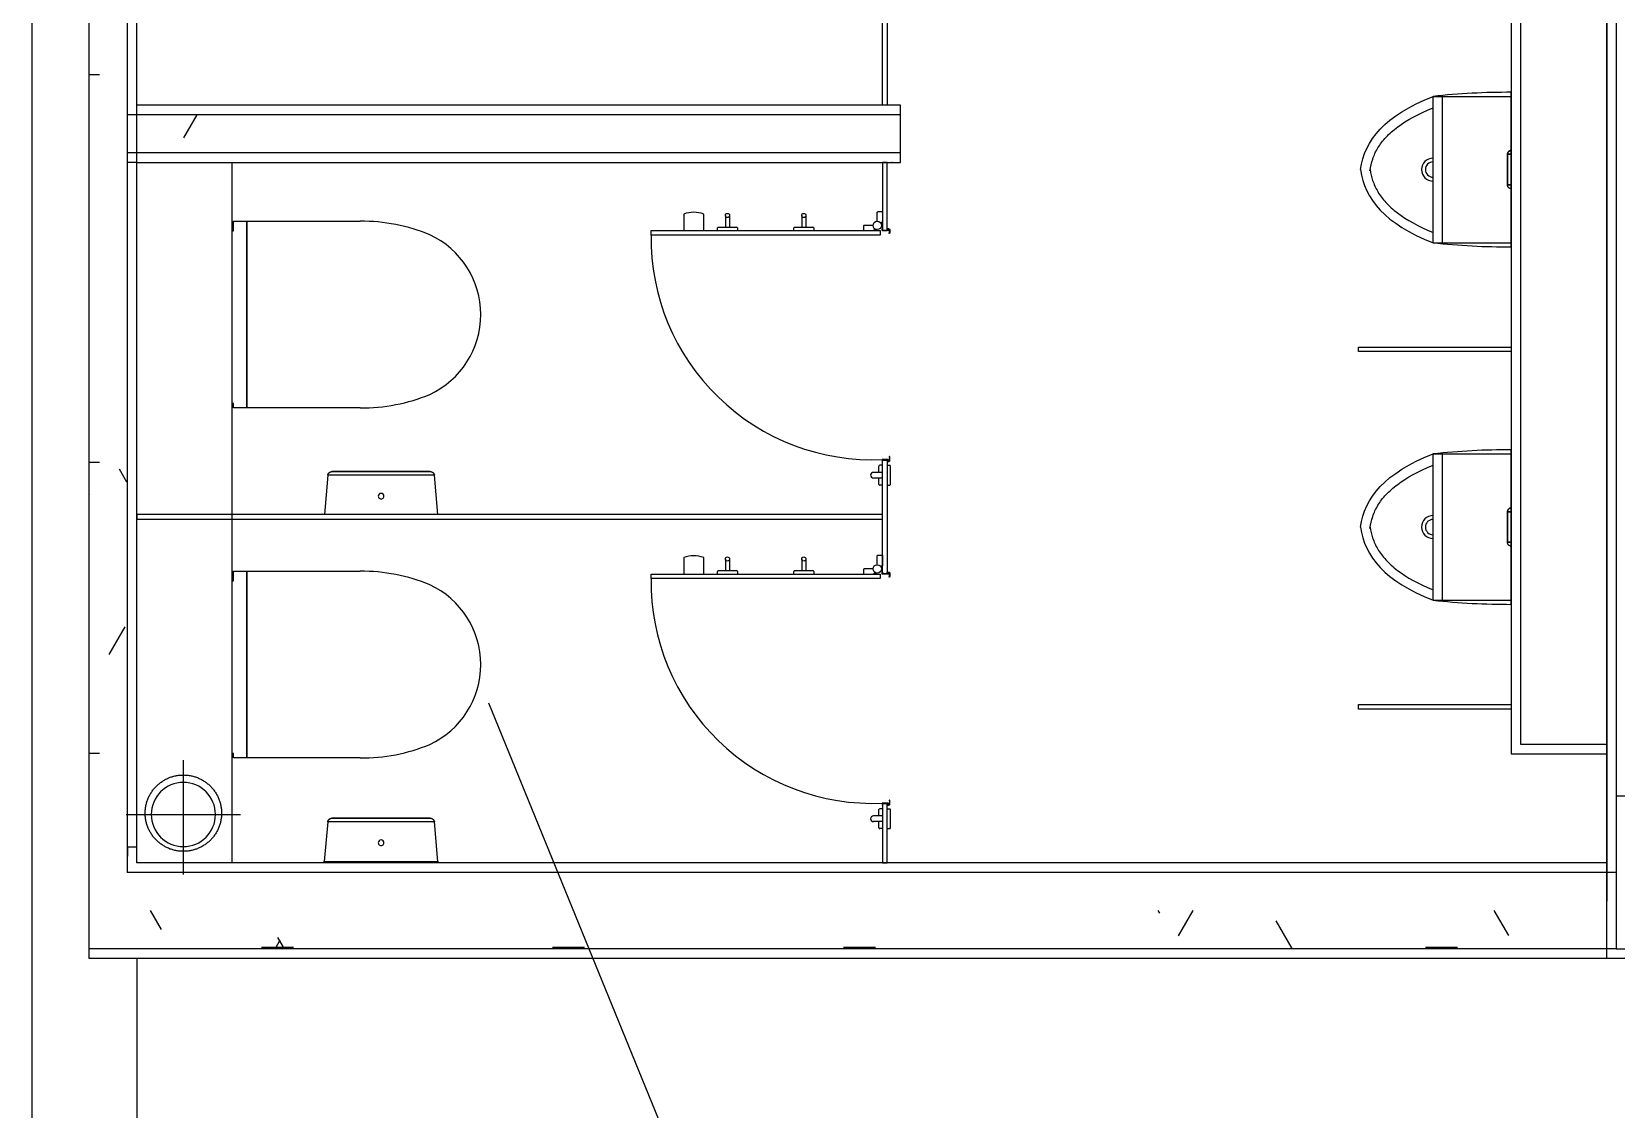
# Model space of a CAD drawing. Header units: millimetres. Extents: x -20146070 to 165023, y -3349561 to 35447.
# Drawn here: x 17686 to 21836, y -57320 to -54497 of the extents above; entities that cross this region are included whole.
import ezdxf

# ---------------------------------------------------------------- set-up
doc = ezdxf.new("R2010")
doc.units = ezdxf.units.MM
doc.header["$LTSCALE"] = 50
doc.linetypes.add('BLK_2 - 1ST_2ND_STOREY_PLAN$0$IDA - Hidden 065', pattern=[537.5, 375, -162.5])
for name, color, linetype in [('BLK_2 - 1ST_2ND_STOREY_PLAN$0$0-1', 8, 'Continuous'), ('BLK_2 - 1ST_2ND_STOREY_PLAN$0$1599_DB_A_BLK2_HQ_R21- LINKVIEW_BLK2_1ST STOREY Toilet JOH$0$A-_FLORPATT_H-1', 8, 'Continuous'), ('BLK_2 - 1ST_2ND_STOREY_PLAN$0$1599_DB_A_BLK2_HQ_R21- LINKVIEW_BLK2_1ST STOREY Toilet JOH$0$A-_FURT----_E', 8, 'Continuous'), ('BLK_2 - 1ST_2ND_STOREY_PLAN$0$1599_DB_A_BLK2_HQ_R21- LINKVIEW_BLK2_1ST STOREY Toilet JOH$0$M-_SANIFIXR_E', 8, 'Continuous'), ('BLK_2 - 1ST_2ND_STOREY_PLAN$0$1599_DB_A_BLK2_HQ_R21- LINKVIEW_BLK2_1ST STOREY Toilet JOH$0$S-_COLN----_E', 8, 'Continuous'), ('BLK_2 - 1ST_2ND_STOREY_PLAN$0$A-_DETA----_E-2', 8, 'BLK_2 - 1ST_2ND_STOREY_PLAN$0$IDA - Hidden 065'), ('BLK_2 - 1ST_2ND_STOREY_PLAN$0$A-_FLOR----_E', 8, 'Continuous'), ('BLK_2 - 1ST_2ND_STOREY_PLAN$0$A-_ROOMNAME_A', 7, 'Continuous'), ('BLK_2 - 1ST_2ND_STOREY_PLAN$0$A-_WALL----_E-1', 8, 'Continuous'), ('BLK_2 - 1ST_2ND_STOREY_PLAN$0$A-_WALL----_H-2', 8, 'Continuous'), ('BLK_2 - 1ST_2ND_STOREY_PLAN$0$A-_WALLPRTN_E-1', 8, 'Continuous'), ('BLK_2 - 1ST_2ND_STOREY_PLAN$0$M-_WATR----_E', 8, 'Continuous'), ('BLK_2 - 1ST_2ND_STOREY_PLAN$0$M-_WATR----_E-1', 8, 'Continuous'), ('BLK_2 - 1ST_2ND_STOREY_PLAN$0$S-_COLN----_E-1', 8, 'Continuous'), ('BLK_2 - 1ST_2ND_STOREY_PLAN$0$S-_COLN----_E-2', 8, 'Continuous'), ('BLK_2 - 1ST_2ND_STOREY_PLAN$0$S-_COLN----_E-3', 8, 'Continuous'), ('NW_GRID LINE', 8, 'Continuous')]:
    doc.layers.add(name, color=color, linetype=linetype)
pattern_1 = [(0, (0, 0), (1016, 254), [83.82, -678.18, 83.82, -678.18, -4064]), (0, (0, 0), (1016, 254), [-1524, 83.82, -1440.18, 83.82, -678.18, -1778]), (0, (0, 0), (1016, 254), [-3810, 83.82, -424.18, 83.82, -1186.18]), (120, (381, 127), (-727.9705, 752.8818), [83.82, -678.18, 83.82, -678.18, -4064]), (120, (381, 127), (-727.9705, 752.8818), [-1524, 83.82, -1440.18, 83.82, -678.18, -1778]), (120, (381, 127), (-727.9705, 752.8818), [-3810, 83.82, -424.18, 83.82, -1186.18]), (240, (508, 635), (-288.0295, -1006.8818), [83.82, -678.18, 83.82, -678.18, -4064]), (240, (508, 635), (-288.0295, -1006.8818), [-1524, 83.82, -1440.18, 83.82, -678.18, -1778]), (240, (508, 635), (-288.0295, -1006.8818), [-3810, 83.82, -424.18, 83.82, -1186.18])]
pattern_2 = [(270, (44745.7, -87839.66), (300, 2e-14), []), (0, (44745.7, -87839.66), (0, 300), [])]

# ---------------------------------------------------------------- blocks, each defined once
blk = doc.blocks.new('BLK_2 - 1ST_2ND_STOREY_PLAN$0$IDA - Rectangle Column - 200W X 400D-V8-BLK 2 1ST STOREY PLAN')
at = {"layer": 'BLK_2 - 1ST_2ND_STOREY_PLAN$0$S-_COLN----_E-2'}
h = blk.add_hatch(dxfattribs=at)
h.set_pattern_fill('FP_12', color=256, style=0, pattern_type=2)
h.set_pattern_definition([(50, (120236.4, 99427.4), (1821.84, -159.39), [190.5, -2095.5]), (355, (120236.4, 99427.4), (-352.428, 1910.567), [152.4, -1676.4]), (100.451, (120388.2, 99414.1), (1469.426, 1751.166), [161.9, -1780.9]), (46.184, (120236.4, 99935.4), (2710.79, -420.428), [285.75, -3143.25]), (96.636, (120462.3, 99900.3), (2374.026, 2474.276), [242.85, -2671.35]), (351.184, (120236.4, 99935.4), (2374.05, 2474.253), [228.6, -2514.6]), (21, (120490.4, 99808.4), (1516.144, -1022.652), [190.5, -2095.5]), (326, (120490.4, 99808.4), (618.02, 1841.88), [152.4, -1676.4]), (71.451, (120616.7, 99723.2), (2134.171, 819.212), [161.9, -1780.9]), (37.5, (120236.4, 99427.4), (30.886, 845.5504), [83.82, -1572.26, 83.82, -1617.98, -1682.75]), (37.5, (120236.4, 99427.4), (30.886, 845.5504), [-3357.88, 83.82, -1598.93]), (7.5, (120236.4, 99427.4), (668.1966, 1001.806), [83.82, -886.46, 83.82, -1534.16, -641.35]), (7.5, (120236.4, 99427.4), (668.1966, 1001.806), [-2588.26, 83.82, -557.53]), (327.5, (119669.95, 99427.4), (1355.9093, -57.2896), [83.82, -551.18, 83.82, -1897.38, -2628.9]), (327.5, (119669.95, 99427.4), (1355.9093, -57.2896), [-2616.2, 83.82, -2545.08]), (317.5, (119416, 99427.4), (1481.293, 254.266), [83.82, -741.68, 83.82, -1231.9, -1866.9]), (317.5, (119416, 99427.4), (1481.293, 254.266), [-2141.22, 83.82, -1783.08])])
h.paths.add_polyline_path([(100, -200), (100, 200), (-100, 200), (-100, -200)])
at = {"layer": 'BLK_2 - 1ST_2ND_STOREY_PLAN$0$S-_COLN----_E-1'}
for p, q in [((100, 200), (-100, 200)), ((-100, 200), (-100, -200)), ((100, -200), (100, 200)), ((-100, -200), (100, -200))]:
    blk.add_line(p, q, dxfattribs=at)
blk = doc.blocks.new('BLK_2 - 1ST_2ND_STOREY_PLAN$0$1599_DB_A_BLK2_HQ_R21_rvt-1-BLK 2 1ST STOREY PLAN')
at = {"layer": 'BLK_2 - 1ST_2ND_STOREY_PLAN$0$A-_WALL----_H-2'}
h = blk.add_hatch(dxfattribs=at)
h.set_pattern_fill('FP_3', color=256, style=0, pattern_type=2)
h.set_pattern_definition([(0, (0, 0), (1016, 254), [83.82, -678.18, 83.82, -678.18, -4064]), (0, (0, 0), (1016, 254), [-1524, 83.82, -1440.18, 83.82, -678.18, -1778]), (0, (0, 0), (1016, 254), [-3810, 83.82, -424.18, 83.82, -1186.18]), (120, (381, 127), (-727.97045, 752.8818), [83.82, -678.18, 83.82, -678.18, -4064]), (120, (381, 127), (-727.97045, 752.8818), [-1524, 83.82, -1440.18, 83.82, -678.18, -1778]), (120, (381, 127), (-727.97045, 752.8818), [-3810, 83.82, -424.18, 83.82, -1186.18]), (240, (508, 635), (-288.02955, -1006.8818), [83.82, -678.18, 83.82, -678.18, -4064]), (240, (508, 635), (-288.02955, -1006.8818), [-1524, 83.82, -1440.18, 83.82, -678.18, -1778]), (240, (508, 635), (-288.02955, -1006.8818), [-3810, 83.82, -424.18, 83.82, -1186.18])])
h.paths.add_polyline_path([(-124361.4, -116002.4), (-124286.4, -116002.4), (-124286.4, -115977.4), (-124236.4, -115977.4), (-124236.4, -115810.7), (-124286.4, -115810.7), (-124286.4, -115785.7), (-124361.4, -115785.7)])
h.paths.add_polyline_path([(-124286.4, -114385.7), (-124286.4, -114360.7), (-124236.4, -114360.7), (-124236.4, -114194), (-124286.4, -114194), (-124286.4, -114169), (-124361.4, -114169), (-124361.4, -114385.7), (-124293.9, -114385.7)])
h.paths.add_polyline_path([(-124361.4, -112769), (-124286.4, -112769), (-124286.4, -112744), (-124236.4, -112744), (-124236.4, -112577.4), (-124286.4, -112577.4), (-124286.4, -112552.4), (-124361.4, -112552.4), (-124361.4, -112671.9)])
h.paths.add_polyline_path([(-124286.4, -108952.4), (-124286.4, -108927.4), (-124236.4, -108927.4), (-124236.4, -108710.7), (-124286.4, -108710.7), (-124286.4, -108685.7), (-124361.4, -108685.7), (-124361.4, -108952.4), (-124292.1, -108952.4)])
h.paths.add_polyline_path([(-124286.4, -107285.7), (-124286.4, -107260.7), (-124236.4, -107260.7), (-124236.4, -107044), (-124286.4, -107044), (-124286.4, -107019), (-124361.4, -107019), (-124361.4, -107285.7), (-124303.6, -107285.7)])
h.paths.add_polyline_path([(-124361.4, -105619), (-124286.4, -105619), (-124286.4, -105594), (-124236.4, -105594), (-124236.4, -105377.4), (-124286.4, -105377.4), (-124286.4, -105352.4), (-124361.4, -105352.4)])
h.paths.add_polyline_path([(-124361.4, -101752.4), (-124286.4, -101752.4), (-124286.4, -101727.4), (-124236.4, -101727.4), (-124236.4, -101427.4), (-124286.4, -101427.4), (-124286.4, -101402.4), (-124361.4, -101402.4)])
h.paths.add_polyline_path([(-124286.4, -100002.4), (-124286.4, -99977.4), (-124236.4, -99977.4), (-124236.4, -99627.4), (-124361.4, -99627.4), (-124361.4, -100002.4), (-124304.1, -100002.4)])
at = {"layer": 'BLK_2 - 1ST_2ND_STOREY_PLAN$0$A-_FLOR----_E'}
for p, q in [((-120336.4, -92142.4), (-120336.4, -99627.4)), ((-120336.4, -99627.4), (-117236.4, -99627.4))]:
    blk.add_line(p, q, dxfattribs=at)
at = {"layer": 'BLK_2 - 1ST_2ND_STOREY_PLAN$0$A-_WALL----_E-1'}
blk.add_line((-120361.4, -99652.4), (-117236.4, -99652.4), dxfattribs=at)
at = {"layer": 'BLK_2 - 1ST_2ND_STOREY_PLAN$0$A-_WALLPRTN_E-1'}
for p, q in [((-120361.4, -99652.4), (-120361.4, -97162.4)), ((-120336.4, -97267.4), (-120336.4, -99427.4))]:
    blk.add_line(p, q, dxfattribs=at)
at = {"layer": 'BLK_2 - 1ST_2ND_STOREY_PLAN$0$S-_COLN----_E-3'}
blk.add_blockref('BLK_2 - 1ST_2ND_STOREY_PLAN$0$IDA - Rectangle Column - 200W X 400D-V8-BLK 2 1ST STOREY PLAN', (-120236.4, -99427.4), dxfattribs=at)
blk = doc.blocks.new('BLK_2 - 1ST_2ND_STOREY_PLAN$0$1599_DB_A_BLK2_HQ_R21- LINKVIEW_BLK2_1ST STOREY Toilet JOH$0$IDA - WC - Floor Mount wo Tank - MS980CMG-2979465-LINKVIEW_BLK2_1ST STOREY')
at = {"layer": 'BLK_2 - 1ST_2ND_STOREY_PLAN$0$1599_DB_A_BLK2_HQ_R21- LINKVIEW_BLK2_1ST STOREY Toilet JOH$0$M-_SANIFIXR_E'}
for p, q in [((-245.6, -340.1), (-245.6, -8.1)), ((243.7, -8.1), (243.7, -340.1)), ((-244.4, -304.5), (-244.4, -305.3)), ((243.1, -304.5), (-244.4, -304.5)), ((-244.4, -305.3), (243.1, -305.3)), ((243.1, -305.3), (243.1, -304.5)), ((-220.3, -340.1), (-245.6, -340.1)), ((-220.3, -343.3), (-220.3, -340.1)), ((232.2, -340.1), (232.2, -343.3)), ((243.7, -340.1), (232.2, -340.1))]:
    blk.add_line(p, q, dxfattribs=at)
for centre, radius, start, end in [((-0.9, 77.1), 230.7, 24.9793, 155.0207), ((224.9, -4.8), 470.5, 157.5961, 180.3984), ((-226.8, -4.8), 470.5, 359.6016, 22.4039)]:
    blk.add_arc(centre, radius, start, end, dxfattribs=at)
blk = doc.blocks.new('BLK_2 - 1ST_2ND_STOREY_PLAN$0$1599_DB_A_BLK2_HQ_R21- LINKVIEW_BLK2_1ST STOREY Toilet JOH$0$IDA - Toilet Roll Holder - Jumbo - IDA - Toilet Roll Holder - Jumbo-V8-LINKVIEW_BLK2_1ST STOREY')
at = {"layer": 'BLK_2 - 1ST_2ND_STOREY_PLAN$0$1599_DB_A_BLK2_HQ_R21- LINKVIEW_BLK2_1ST STOREY Toilet JOH$0$A-_FURT----_E'}
for p, q in [((-152.2, 0), (-148.7, -3.5)), ((148.7, -3.5), (152.2, 0)), ((-148.7, -3.5), (-139.5, -107.9)), ((0, -3.5), (-147.2, -3.5)), ((147.2, -3.5), (0, -3.5)), ((139.5, -107.9), (148.7, -3.5)), ((-138.1, -107.9), (0, -107.9)), ((0, -107.9), (138.1, -107.9))]:
    blk.add_line(p, q, dxfattribs=at)
for points in [[(-128.8, -117), (-129.2, -117), (-129.6, -117), (-130.1, -116.9), (-130.5, -116.9), (-130.9, -116.8), (-131.4, -116.7), (-131.8, -116.6), (-132.2, -116.4), (-132.6, -116.3), (-133, -116.1), (-133.4, -116), (-133.8, -115.8), (-134.2, -115.6), (-134.6, -115.3), (-134.9, -115.1), (-135.3, -114.8), (-135.6, -114.6), (-136, -114.3), (-136.3, -114), (-136.6, -113.7), (-136.9, -113.4), (-137.2, -113), (-137.5, -112.7), (-137.7, -112.3), (-138, -112), (-138.2, -111.6), (-138.4, -111.2), (-138.6, -110.8), (-138.8, -110.4), (-139, -110), (-139.1, -109.6), (-139.2, -109.2), (-139.4, -108.8), (-139.5, -108.3), (-139.5, -107.9)], [(0, -117), (-5.1, -117), (-10.3, -117), (-15.4, -117), (-20.5, -117), (-25.6, -117), (-30.6, -117), (-35.6, -117), (-40.5, -117), (-45.4, -117), (-50.1, -117), (-54.8, -117), (-59.5, -117), (-64, -117), (-68.4, -117), (-72.7, -117), (-76.9, -117), (-81, -117), (-84.9, -117), (-88.7, -117), (-92.4, -117), (-95.9, -117), (-99.2, -117), (-102.4, -117), (-105.5, -117), (-108.3, -117), (-111, -117), (-113.6, -117), (-115.9, -117), (-118, -117), (-120, -117), (-121.8, -117), (-123.3, -117), (-124.7, -117), (-125.9, -117), (-126.9, -117), (-127.7, -117), (-128.2, -117), (-128.6, -117), (-128.7, -117), (-128.8, -117)], [(-128.8, -117), (-128.6, -117), (-128.3, -117), (-127.8, -117), (-127.1, -117), (-126.2, -117), (-125.1, -117), (-123.7, -117), (-122.2, -117), (-120.5, -117), (-118.6, -117), (-116.5, -117), (-114.2, -117), (-111.7, -117), (-109.1, -117), (-106.3, -117), (-103.3, -117), (-100.1, -117), (-96.8, -117), (-93.3, -117), (-89.7, -117), (-85.9, -117), (-82, -117), (-78, -117), (-73.8, -117), (-69.6, -117), (-65.2, -117), (-60.7, -117), (-56.1, -117), (-51.4, -117), (-46.7, -117), (-41.8, -117), (-36.9, -117), (-32, -117), (-26.9, -117), (-21.9, -117), (-16.8, -117), (-11.7, -117), (-6.5, -117), (-1.4, -117), (0, -117)], [(0, -117), (5.1, -117), (10.3, -117), (15.4, -117), (20.5, -117), (25.6, -117), (30.6, -117), (35.6, -117), (40.5, -117), (45.4, -117), (50.1, -117), (54.8, -117), (59.5, -117), (64, -117), (68.4, -117), (72.7, -117), (76.9, -117), (81, -117), (84.9, -117), (88.7, -117), (92.4, -117), (95.9, -117), (99.2, -117), (102.4, -117), (105.5, -117), (108.3, -117), (111, -117), (113.6, -117), (115.9, -117), (118, -117), (120, -117), (121.8, -117), (123.3, -117), (124.7, -117), (125.9, -117), (126.9, -117), (127.7, -117), (128.2, -117), (128.6, -117), (128.7, -117), (128.8, -117)], [(128.8, -117), (128.6, -117), (128.3, -117), (127.8, -117), (127.1, -117), (126.2, -117), (125.1, -117), (123.7, -117), (122.2, -117), (120.5, -117), (118.6, -117), (116.5, -117), (114.2, -117), (111.7, -117), (109.1, -117), (106.3, -117), (103.3, -117), (100.1, -117), (96.8, -117), (93.3, -117), (89.7, -117), (85.9, -117), (82, -117), (78, -117), (73.8, -117), (69.6, -117), (65.2, -117), (60.7, -117), (56.1, -117), (51.4, -117), (46.7, -117), (41.8, -117), (36.9, -117), (32, -117), (26.9, -117), (21.9, -117), (16.8, -117), (11.7, -117), (6.5, -117), (1.4, -117), (0, -117)], [(139.5, -107.9), (139.5, -108.4), (139.4, -108.8), (139.2, -109.2), (139.1, -109.6), (138.9, -110.1), (138.8, -110.5), (138.6, -110.9), (138.4, -111.2), (138.2, -111.6), (137.9, -112), (137.7, -112.4), (137.4, -112.7), (137.2, -113.1), (136.9, -113.4), (136.6, -113.7), (136.3, -114), (135.9, -114.3), (135.6, -114.6), (135.3, -114.9), (134.9, -115.1), (134.5, -115.3), (134.2, -115.6), (133.8, -115.8), (133.4, -116), (133, -116.2), (132.6, -116.3), (132.2, -116.5), (131.7, -116.6), (131.3, -116.7), (130.9, -116.8), (130.5, -116.9), (130, -116.9), (129.6, -117), (129.1, -117), (128.8, -117)]]:
    blk.add_lwpolyline(points, dxfattribs=at)
for start, end in [(360, 180), (180, 360)]:
    blk.add_arc((0, -52.6), 7.38, start, end, dxfattribs=at)
blk = doc.blocks.new('BLK_2 - 1ST_2ND_STOREY_PLAN$0$1599_DB_A_BLK2_HQ_R21- LINKVIEW_BLK2_1ST STOREY Toilet JOH$0$IDA - Toilet Roll Holder - Jumbo - IDA - Toilet Roll Holder - Jumbo-2952152-LINKVIEW_BLK2_1ST STOREY')
at = {"layer": 'BLK_2 - 1ST_2ND_STOREY_PLAN$0$1599_DB_A_BLK2_HQ_R21- LINKVIEW_BLK2_1ST STOREY Toilet JOH$0$A-_FURT----_E'}
for p, q in [((-148.5, -5), (-139.5, -107.9)), ((139.5, -107.9), (148.5, -5)), ((-138.1, -107.9), (0, -107.9)), ((0, -107.9), (138.1, -107.9))]:
    blk.add_line(p, q, dxfattribs=at)
for points in [[(-128.8, -117), (-129.2, -117), (-129.6, -117), (-130.1, -116.9), (-130.5, -116.9), (-130.9, -116.8), (-131.4, -116.7), (-131.8, -116.6), (-132.2, -116.4), (-132.6, -116.3), (-133, -116.1), (-133.4, -116), (-133.8, -115.8), (-134.2, -115.6), (-134.6, -115.3), (-134.9, -115.1), (-135.3, -114.8), (-135.6, -114.6), (-136, -114.3), (-136.3, -114), (-136.6, -113.7), (-136.9, -113.4), (-137.2, -113), (-137.5, -112.7), (-137.7, -112.3), (-138, -112), (-138.2, -111.6), (-138.4, -111.2), (-138.6, -110.8), (-138.8, -110.4), (-139, -110), (-139.1, -109.6), (-139.2, -109.2), (-139.4, -108.8), (-139.5, -108.3), (-139.5, -107.9)], [(0, -117), (-5.1, -117), (-10.3, -117), (-15.4, -117), (-20.5, -117), (-25.6, -117), (-30.6, -117), (-35.6, -117), (-40.5, -117), (-45.4, -117), (-50.1, -117), (-54.8, -117), (-59.5, -117), (-64, -117), (-68.4, -117), (-72.7, -117), (-76.9, -117), (-81, -117), (-84.9, -117), (-88.7, -117), (-92.4, -117), (-95.9, -117), (-99.2, -117), (-102.4, -117), (-105.5, -117), (-108.3, -117), (-111, -117), (-113.6, -117), (-115.9, -117), (-118, -117), (-120, -117), (-121.8, -117), (-123.3, -117), (-124.7, -117), (-125.9, -117), (-126.9, -117), (-127.7, -117), (-128.2, -117), (-128.6, -117), (-128.7, -117), (-128.8, -117)], [(-128.8, -117), (-128.6, -117), (-128.3, -117), (-127.8, -117), (-127.1, -117), (-126.2, -117), (-125.1, -117), (-123.7, -117), (-122.2, -117), (-120.5, -117), (-118.6, -117), (-116.5, -117), (-114.2, -117), (-111.7, -117), (-109.1, -117), (-106.3, -117), (-103.3, -117), (-100.1, -117), (-96.8, -117), (-93.3, -117), (-89.7, -117), (-85.9, -117), (-82, -117), (-78, -117), (-73.8, -117), (-69.6, -117), (-65.2, -117), (-60.7, -117), (-56.1, -117), (-51.4, -117), (-46.7, -117), (-41.8, -117), (-36.9, -117), (-32, -117), (-26.9, -117), (-21.9, -117), (-16.8, -117), (-11.7, -117), (-6.5, -117), (-1.4, -117), (0, -117)], [(0, -117), (5.1, -117), (10.3, -117), (15.4, -117), (20.5, -117), (25.6, -117), (30.6, -117), (35.6, -117), (40.5, -117), (45.4, -117), (50.1, -117), (54.8, -117), (59.5, -117), (64, -117), (68.4, -117), (72.7, -117), (76.9, -117), (81, -117), (84.9, -117), (88.7, -117), (92.4, -117), (95.9, -117), (99.2, -117), (102.4, -117), (105.5, -117), (108.3, -117), (111, -117), (113.6, -117), (115.9, -117), (118, -117), (120, -117), (121.8, -117), (123.3, -117), (124.7, -117), (125.9, -117), (126.9, -117), (127.7, -117), (128.2, -117), (128.6, -117), (128.7, -117), (128.8, -117)], [(128.8, -117), (128.6, -117), (128.3, -117), (127.8, -117), (127.1, -117), (126.2, -117), (125.1, -117), (123.7, -117), (122.2, -117), (120.5, -117), (118.6, -117), (116.5, -117), (114.2, -117), (111.7, -117), (109.1, -117), (106.3, -117), (103.3, -117), (100.1, -117), (96.8, -117), (93.3, -117), (89.7, -117), (85.9, -117), (82, -117), (78, -117), (73.8, -117), (69.6, -117), (65.2, -117), (60.7, -117), (56.1, -117), (51.4, -117), (46.7, -117), (41.8, -117), (36.9, -117), (32, -117), (26.9, -117), (21.9, -117), (16.8, -117), (11.7, -117), (6.5, -117), (1.4, -117), (0, -117)], [(139.5, -107.9), (139.5, -108.4), (139.4, -108.8), (139.2, -109.2), (139.1, -109.6), (138.9, -110.1), (138.8, -110.5), (138.6, -110.9), (138.4, -111.2), (138.2, -111.6), (137.9, -112), (137.7, -112.4), (137.4, -112.7), (137.2, -113.1), (136.9, -113.4), (136.6, -113.7), (136.3, -114), (135.9, -114.3), (135.6, -114.6), (135.3, -114.9), (134.9, -115.1), (134.5, -115.3), (134.2, -115.6), (133.8, -115.8), (133.4, -116), (133, -116.2), (132.6, -116.3), (132.2, -116.5), (131.7, -116.6), (131.3, -116.7), (130.9, -116.8), (130.5, -116.9), (130, -116.9), (129.6, -117), (129.1, -117), (128.8, -117)]]:
    blk.add_lwpolyline(points, dxfattribs=at)
for start, end in [(360, 180), (180, 360)]:
    blk.add_arc((0, -52.6), 7.38, start, end, dxfattribs=at)
blk = doc.blocks.new('BLK_2 - 1ST_2ND_STOREY_PLAN$0$2 hook door')
for p, q in [((25045.5, -16829.2), (25045.5, -16872.2)), ((25097.5, -16872.2), (25097.5, -16829.2)), ((25154.1, -16832.7), (25154.1, -16863.2)), ((25165.1, -16832.7), (25165.1, -16863.2)), ((25354.1, -16832.7), (25354.1, -16863.2)), ((25365.1, -16832.7), (25365.1, -16863.2)), ((25133.6, -16872.2), (25133.6, -16865.2)), ((25135.6, -16863.2), (25183.6, -16863.2)), ((25185.6, -16865.2), (25185.6, -16872.2)), ((25333.6, -16872.2), (25333.6, -16865.2)), ((25335.6, -16863.2), (25383.6, -16863.2)), ((25385.6, -16865.2), (25385.6, -16872.2)), ((25565.5, -17505.7), (25542, -17505.7)), ((25556.5, -17505.7), (25556.5, -17489.2)), ((25565.5, -17487.2), (25558.5, -17487.2)), ((25577.5, -17487.2), (25584.5, -17487.2)), ((25586.5, -17537.2), (25586.5, -17489.2)), ((25565.5, -17520.7), (25542, -17520.7)), ((25556.5, -17537.2), (25556.5, -17520.7)), ((25565.5, -17539.2), (25558.5, -17539.2)), ((25577.5, -17539.2), (25584.5, -17539.2))]:
    blk.add_line(p, q)
for points in [[(25552, -16847.7), (25552, -16824.7, -0.414214), (25554, -16822.7), (25565.5, -16822.7), (25565.5, -16850.2), (25563.1, -16850.2), (25563.1, -16858.7)], [(25541, -16858.7), (25518, -16858.7, 0.414214), (25516, -16860.7), (25516, -16872.2), (25543.5, -16872.2), (25543.5, -16869.8), (25552, -16869.8)]]:
    blk.add_lwpolyline(points, format="xyb")
blk.add_lwpolyline([(25559.6, -16884.2), (24959.6, -16884.2), (24959.6, -16872.2), (25559.6, -16872.2)], close=True)
for points in [[(25584.8, -16878.2, -0.291473), (25583.6, -16880, -1), (25583.1, -16878.9, 0.291473), (25583.6, -16878.2), (25583.6, -16870.5, 0.350085), (25581.8, -16869.2, 1), (25581.8, -16871.7), (25581.8, -16872.2), (25565.3, -16872.2, -0.414214), (25564.8, -16871.7), (25564.8, -16868.2, -0.327538), (25565.5, -16867.2), (25565.5, -16871), (25577.5, -16871), (25577.5, -16868.2, -0.414214), (25578.5, -16867.2), (25581.8, -16867.2, -0.414214), (25584.8, -16870.2)], [(25584.8, -17466.4, 0.291473), (25583.6, -17464.5, 1), (25583.1, -17465.6, -0.291473), (25583.6, -17466.4), (25583.6, -17474.1, -0.350085), (25581.8, -17475.4, -1), (25581.8, -17472.9), (25581.8, -17472.4), (25565.3, -17472.4, 0.414214), (25564.8, -17472.9), (25564.8, -17476.4, 0.327538), (25565.5, -17477.4), (25565.5, -17473.6), (25577.5, -17473.6), (25577.5, -17476.4, 0.414214), (25578.5, -17477.4), (25581.8, -17477.4, 0.414214), (25584.8, -17474.4)]]:
    blk.add_lwpolyline(points, format="xyb", close=True)
for centre, radius in [((25159.6, -16832.7), 5.5), ((25359.6, -16832.7), 5.5), ((25552, -16858.7), 11)]:
    blk.add_circle(centre, radius)
for centre, radius, start, end in [((25071.5, -16894.3), 70.1, 68.2289, 111.7711), ((25135.6, -16865.2), 2, 90, 180), ((25183.6, -16865.2), 2, 0, 90), ((25335.6, -16865.2), 2, 90, 180), ((25383.6, -16865.2), 2, 0, 90), ((25542, -17513.2), 7.5, 90, 270), ((25558.5, -17489.2), 2, 90, 180), ((25584.5, -17489.2), 2, 0, 90), ((25558.5, -17537.2), 2, 180, 270), ((25584.5, -17537.2), 2, 270, 0)]:
    blk.add_arc(centre, radius, start, end)
at = {"ltscale": 10}
blk.add_arc((25540.3, -16892.1), 580.8, 179.2194, 272.5231, dxfattribs=at)
blk = doc.blocks.new('BLK_2 - 1ST_2ND_STOREY_PLAN$0$1599_DB_A_BLK2_HQ_R21- LINKVIEW_BLK2_1ST STOREY Toilet JOH')
at = {"layer": 'BLK_2 - 1ST_2ND_STOREY_PLAN$0$1599_DB_A_BLK2_HQ_R21- LINKVIEW_BLK2_1ST STOREY Toilet JOH$0$A-_FLORPATT_H-1'}
h = blk.add_hatch(dxfattribs=at)
h.set_pattern_fill('FP_5', color=256, style=0, pattern_type=2)
h.set_pattern_definition(pattern_2)
h.paths.add_polyline_path([(9074.2, -54664.4), (9070.7, -54674.7), (9072.7, -54689.7), (9073.8, -54689.7), (9074.2, -54664.7)], flags=0)
h = blk.add_hatch(dxfattribs=at)
h.set_pattern_fill('FP_5', color=256, style=0, pattern_type=2)
h.set_pattern_definition(pattern_2)
h.paths.add_polyline_path([(9074.2, -54839.7), (9054.2, -54839.7), (9057.7, -54859.7), (9057.7, -54842.7), (9070.7, -54842.7), (9072.7, -54865.5), (9072.7, -54857.7)], flags=0)
h = blk.add_hatch(dxfattribs=at)
h.set_pattern_fill('FP_5', color=256, style=0, pattern_type=2)
h.set_pattern_definition(pattern_2)
h.paths.add_polyline_path([(7278.4, -55262.2), (7278.4, -55256.1), (7280.5, -55261.1)], flags=0)
h = blk.add_hatch(dxfattribs=at)
h.set_pattern_fill('FP_5', color=256, style=0, pattern_type=2)
h.set_pattern_definition(pattern_2)
h.paths.add_polyline_path([(9057.7, -55800.4), (9054.4, -55801.9), (9054.2, -55800.7), (9054.2, -55800.4), (9055.7, -55800.4)], flags=0)
h = blk.add_hatch(dxfattribs=at)
h.set_pattern_fill('FP_5', color=256, style=0, pattern_type=2)
h.set_pattern_definition(pattern_2)
h.paths.add_polyline_path([(9054.2, -55816.9), (9055.7, -55820.2), (9054.7, -55822.9), (9054.2, -55820.4), (9054.2, -55818.9)], flags=0)
h = blk.add_hatch(dxfattribs=at)
h.set_pattern_fill('FP_5', color=256, style=0, pattern_type=2)
h.set_pattern_definition(pattern_2)
h.paths.add_polyline_path([(7278.4, -56237.6), (7278.4, -56231.5), (7280.5, -56236.5)], flags=0)
h = blk.add_hatch(dxfattribs=at)
h.set_pattern_fill('FP_5', color=256, style=0, pattern_type=2)
h.set_pattern_definition(pattern_2)
h.paths.add_polyline_path([(9054.2, -56745.9), (9055.7, -56758.2), (9055.7, -56774.7), (9074.1, -56774.7), (9070.7, -56756.2), (9070.7, -56773.2), (9057.7, -56773.2), (9055.7, -56750.3), (9054.3, -56746.2)], flags=0)
at = {"layer": 'BLK_2 - 1ST_2ND_STOREY_PLAN$0$1599_DB_A_BLK2_HQ_R21- LINKVIEW_BLK2_1ST STOREY Toilet JOH$0$S-_COLN----_E'}
h = blk.add_hatch(dxfattribs=at)
h.set_pattern_fill('FP_2', color=256, style=0, pattern_type=2)
h.set_pattern_definition(pattern_1)
h.paths.add_polyline_path([(6970.7, -56799.7), (7070.7, -56799.7), (7069.1, -54024.7), (6970.7, -54024.7), (6970.7, -56774.7)], flags=0)
h = blk.add_hatch(dxfattribs=at)
h.set_pattern_fill('FP_2', color=256, style=0, pattern_type=2)
h.set_pattern_definition(pattern_1)
h.paths.add_polyline_path([(9095.7, -54814.7), (9095.7, -54714.7), (7070.7, -54714.7), (7070.7, -54814.7), (7971.1, -54814.7)], flags=0)
h = blk.add_hatch(dxfattribs=at)
h.set_pattern_fill('FP_2', color=256, style=0, pattern_type=2)
h.set_pattern_definition(pattern_1)
h.paths.add_polyline_path([(10970.7, -56899.7), (10970.7, -56799.7), (6945.7, -56799.7), (6945.7, -56899.7), (9775.2, -56899.7)], flags=0)
for p, q in [((10945.7, -50639.7), (10945.7, -56774.7)), ((10720.7, -56364.2), (10720.7, -52589.7)), ((6970.7, -54024.7), (6970.7, -56924.7)), ((10695.7, -54395.9), (10695.7, -55323.3)), ((7070.7, -54434.7), (7070.7, -56699.7)), ((7095.7, -54689.7), (7095.7, -54434.7)), ((10970.7, -54539.7), (10970.7, -56499.7)), ((9095.7, -54689.7), (7095.7, -54689.7)), ((7095.7, -56674.7), (7095.7, -54689.7)), ((9095.7, -54839.7), (9095.7, -54689.7)), ((10490.7, -54666.7), (10695.7, -54666.7)), ((10490.7, -55050.2), (10490.7, -54666.7)), ((10515.7, -55050.2), (10515.7, -54666.7)), ((10695.7, -55060.9), (10695.7, -54655.9)), ((9095.7, -54714.7), (7070.7, -54714.7)), ((9095.7, -54814.7), (7070.7, -54814.7)), ((10685.7, -54818.4), (10685.7, -54898.4)), ((10685.7, -54818.4), (10685.7, -54898.4)), ((10685.7, -54898.4), (10685.7, -54818.4)), ((10685.7, -54818.4), (10685.7, -54898.4)), ((10685.7, -54898.4), (10685.7, -54818.4)), ((10686.1, -54818.4), (10687, -54818.4)), ((10687, -54818.4), (10686.1, -54818.4)), ((10687, -54818.4), (10686.1, -54818.4)), ((10686.1, -54818.4), (10687, -54818.4)), ((10687.1, -54818.4), (10688.6, -54818.4)), ((10688.6, -54818.4), (10687.1, -54818.4)), ((10688.6, -54818.4), (10687.1, -54818.4)), ((10687.1, -54818.4), (10688.6, -54818.4)), ((10688.8, -54818.4), (10690.7, -54818.4)), ((10690.7, -54818.4), (10688.8, -54818.4)), ((10690.7, -54818.4), (10688.8, -54818.4)), ((10688.8, -54818.4), (10690.7, -54818.4)), ((10690.9, -54818.4), (10693.1, -54818.4)), ((10693.1, -54818.4), (10690.9, -54818.4)), ((10693.1, -54818.4), (10690.9, -54818.4)), ((10690.9, -54818.4), (10693.1, -54818.4)), ((10693.4, -54818.4), (10695.7, -54818.4)), ((10695.7, -54818.4), (10693.4, -54818.4)), ((10695.7, -54818.4), (10693.4, -54818.4)), ((10693.4, -54818.4), (10695.7, -54818.4)), ((10695.7, -54808.4), (10695.7, -54908.4)), ((10695.7, -54808.4), (10695.7, -54818.4)), ((10695.7, -54898.4), (10695.7, -54818.4)), ((10695.7, -54818.4), (10695.7, -54898.4)), ((10695.7, -54898.4), (10695.7, -54818.4)), ((10695.7, -54898.4), (10695.7, -54818.4)), ((10695.7, -54818.4), (10695.7, -54898.4)), ((7095.7, -54839.7), (7070.7, -54839.7)), ((7095.7, -54839.7), (9095.7, -54839.7)), ((7345.7, -55761.7), (7345.7, -54839.7)), ((9055.7, -54839.7), (9054.2, -54839.7)), ((9074.2, -54839.7), (9072.7, -54839.7)), ((10686, -54898.4), (10687, -54898.4)), ((10686, -54898.4), (10687, -54898.4)), ((10686, -54898.4), (10687, -54898.4)), ((10687, -54898.4), (10686, -54898.4)), ((10687, -54898.4), (10688.5, -54898.4)), ((10687, -54898.4), (10688.5, -54898.4)), ((10687, -54898.4), (10688.5, -54898.4)), ((10688.5, -54898.4), (10687, -54898.4)), ((10688.6, -54898.4), (10690.5, -54898.4)), ((10688.6, -54898.4), (10690.5, -54898.4)), ((10688.6, -54898.4), (10690.5, -54898.4)), ((10690.5, -54898.4), (10688.6, -54898.4)), ((10690.7, -54898.4), (10692.9, -54898.4)), ((10690.7, -54898.4), (10692.9, -54898.4)), ((10690.7, -54898.4), (10692.9, -54898.4)), ((10692.9, -54898.4), (10690.7, -54898.4)), ((10693.1, -54898.4), (10695.4, -54898.4)), ((10693.1, -54898.4), (10695.4, -54898.4)), ((10693.1, -54898.4), (10695.4, -54898.4)), ((10695.4, -54898.4), (10693.1, -54898.4)), ((10695.7, -54898.4), (10695.7, -54908.4)), ((10490.7, -55050.2), (10695.7, -55050.2)), ((10295.7, -55335.3), (10295.7, -55323.3)), ((10295.7, -55323.3), (10695.7, -55323.3)), ((10695.7, -55335.3), (10295.7, -55335.3)), ((10695.7, -55323.3), (10695.7, -55335.3)), ((10695.7, -55335.3), (10695.7, -56259.9)), ((10490.7, -55603.2), (10695.7, -55603.2)), ((10490.7, -55986.7), (10490.7, -55603.2)), ((10515.7, -55986.7), (10515.7, -55603.2)), ((10695.7, -55997.4), (10695.7, -55592.4)), ((7345.7, -56674.7), (7345.7, -55637.7)), ((10685.7, -55754.9), (10685.7, -55834.9)), ((10685.7, -55754.9), (10685.7, -55834.9)), ((10685.7, -55834.9), (10685.7, -55754.9)), ((10685.7, -55754.9), (10685.7, -55834.9)), ((10685.7, -55834.9), (10685.7, -55754.9)), ((10686.1, -55754.9), (10687, -55754.9)), ((10687, -55754.9), (10686.1, -55754.9)), ((10687, -55754.9), (10686.1, -55754.9)), ((10686.1, -55754.9), (10687, -55754.9)), ((10687.1, -55754.9), (10688.6, -55754.9)), ((10688.6, -55754.9), (10687.1, -55754.9)), ((10688.6, -55754.9), (10687.1, -55754.9)), ((10687.1, -55754.9), (10688.6, -55754.9)), ((10688.8, -55754.9), (10690.7, -55754.9)), ((10690.7, -55754.9), (10688.8, -55754.9)), ((10690.7, -55754.9), (10688.8, -55754.9)), ((10688.8, -55754.9), (10690.7, -55754.9)), ((10690.9, -55754.9), (10693.1, -55754.9)), ((10693.1, -55754.9), (10690.9, -55754.9)), ((10693.1, -55754.9), (10690.9, -55754.9)), ((10690.9, -55754.9), (10693.1, -55754.9)), ((10693.4, -55754.9), (10695.7, -55754.9)), ((10695.7, -55754.9), (10693.4, -55754.9)), ((10695.7, -55754.9), (10693.4, -55754.9)), ((10693.4, -55754.9), (10695.7, -55754.9)), ((10695.7, -55744.9), (10695.7, -55844.9)), ((10695.7, -55744.9), (10695.7, -55754.9)), ((10695.7, -55834.9), (10695.7, -55754.9)), ((10695.7, -55754.9), (10695.7, -55834.9)), ((10695.7, -55834.9), (10695.7, -55754.9)), ((10695.7, -55834.9), (10695.7, -55754.9)), ((10695.7, -55754.9), (10695.7, -55834.9)), ((10686, -55834.9), (10687, -55834.9)), ((10686, -55834.9), (10687, -55834.9)), ((10686, -55834.9), (10687, -55834.9)), ((10687, -55834.9), (10686, -55834.9)), ((10687, -55834.9), (10688.5, -55834.9)), ((10687, -55834.9), (10688.5, -55834.9)), ((10687, -55834.9), (10688.5, -55834.9)), ((10688.5, -55834.9), (10687, -55834.9)), ((10688.6, -55834.9), (10690.5, -55834.9)), ((10688.6, -55834.9), (10690.5, -55834.9)), ((10688.6, -55834.9), (10690.5, -55834.9)), ((10690.5, -55834.9), (10688.6, -55834.9)), ((10690.7, -55834.9), (10692.9, -55834.9)), ((10690.7, -55834.9), (10692.9, -55834.9)), ((10690.7, -55834.9), (10692.9, -55834.9)), ((10692.9, -55834.9), (10690.7, -55834.9)), ((10693.1, -55834.9), (10695.4, -55834.9)), ((10693.1, -55834.9), (10695.4, -55834.9)), ((10693.1, -55834.9), (10695.4, -55834.9)), ((10695.4, -55834.9), (10693.1, -55834.9)), ((10695.7, -55834.9), (10695.7, -55844.9)), ((10490.7, -55986.7), (10695.7, -55986.7)), ((10295.7, -56271.9), (10295.7, -56259.9)), ((10295.7, -56259.9), (10695.7, -56259.9)), ((10695.7, -56271.9), (10295.7, -56271.9)), ((10695.7, -56259.9), (10695.7, -56271.9)), ((10695.7, -56271.9), (10695.7, -56389.2)), ((10695.7, -56389.2), (10945.7, -56389.2)), ((10945.7, -56364.2), (10720.7, -56364.2)), ((7072.2, -56657.4), (7072.2, -56632.4)), ((7072.2, -56632.4), (7097.2, -56632.4)), ((10945.7, -56674.7), (7095.7, -56674.7)), ((10945.7, -56674.7), (10945.7, -56699.7)), ((10970.7, -56699.7), (7070.7, -56699.7)), ((10970.7, -56899.7), (6970.7, -56899.7)), ((6970.7, -56924.7), (10970.7, -56924.7))]:
    blk.add_line(p, q, dxfattribs=at)
for points in [[(9048.7, -54388.2), (9060.7, -54388.2), (9060.7, -54689.7), (9048.7, -54689.7), (9048.7, -54388.2)], [(9048.7, -55018.2), (9060.7, -55018.2), (9060.7, -54839.7), (9048.7, -54839.7), (9048.7, -55018.2)], [(9048.7, -55918.2), (9048.7, -55618.2), (9060.7, -55618.2), (9060.7, -55918.2), (9048.7, -55918.2)], [(7095.7, -55762.2), (7095.7, -55774.2), (9048.7, -55774.2), (9048.7, -55762.2), (7095.7, -55762.2)], [(9060.7, -56518.2), (9048.7, -56518.2), (9048.7, -56674.7), (9060.7, -56674.7), (9060.7, -56518.2)], [(7095.7, -56924.7), (7095.7, -75474.7)]]:
    blk.add_lwpolyline(points, dxfattribs=at)
for centre, radius, start, end in [((10691.3, -56533.5), 1877.6, 89.8664, 96.1336), ((10490.7, -54858.4), 30, 90, 270), ((10490.7, -54858.4), 20, 90, 270), ((10691.3, -53183.3), 1877.6, 263.8664, 270.1336), ((10691.3, -57470.1), 1877.6, 89.8664, 96.1336), ((10490.7, -55794.9), 30, 90, 270), ((10490.7, -55794.9), 20, 90, 270), ((10691.3, -54119.8), 1877.6, 263.8664, 270.1336)]:
    blk.add_arc(centre, radius, start, end, dxfattribs=at)
for points in [[(10300.7, -54858.4), (10311.2, -54781.5), (10364.6, -54716.5), (10490.7, -54666.7)], [(10300.7, -54858.4), (10311.2, -54935.4), (10364.6, -55000.4), (10490.7, -55050.2)], [(10300.7, -55794.9), (10311.2, -55718), (10364.6, -55653), (10490.7, -55603.2)], [(10300.7, -55794.9), (10311.2, -55871.9), (10364.6, -55936.9), (10490.7, -55986.7)]]:
    blk.add_open_spline(points, degree=3, dxfattribs=at)
for points, knots in [([(10325.5, -54861.8), (10326.9, -54851), (10331.6, -54830.4), (10345.1, -54801.2), (10366.3, -54773.3), (10406.5, -54737.3), (10452.2, -54712.1), (10490.7, -54696.5)], [0, 0, 0, 0, 0.0545115, 0.109023, 0.1635345, 0.218046, 0.327069, 0.327069, 0.327069, 0.327069]), ([(10695.7, -54808.4), (10694.8, -54808.4), (10693.5, -54808.6), (10691.9, -54809.1), (10690.7, -54809.7), (10689.8, -54810.3), (10689.1, -54810.9), (10688.5, -54811.5), (10687.8, -54812.3), (10687.1, -54813.2), (10686.7, -54814), (10686.4, -54814.8), (10685.9, -54816.2), (10685.7, -54817.5), (10685.7, -54818.4)], [0, 0, 0, 0, 0.166667, 0.25, 0.333333, 0.416667, 0.458333, 0.5, 0.583333, 0.666667, 0.708333, 0.75, 0.833333, 1, 1, 1, 1]), ([(10685.7, -54818.4), (10685.7, -54817.5), (10685.9, -54816.2), (10686.4, -54814.6), (10686.9, -54813.6), (10687.4, -54812.9), (10687.9, -54812.1), (10688.5, -54811.5), (10689.1, -54810.9), (10689.8, -54810.3), (10690.7, -54809.7), (10691.9, -54809.1), (10693.5, -54808.6), (10694.8, -54808.4), (10695.7, -54808.4)], [-1, -1, -1, -1, -0.833333, -0.75, -0.666667, -0.625, -0.583333, -0.5, -0.458333, -0.416667, -0.333333, -0.25, -0.166667, 0, 0, 0, 0]), ([(10326, -54858.4), (10327.3, -54868.1), (10331.9, -54887.9), (10344.8, -54916.4), (10365.9, -54944.7), (10406.2, -54981.3), (10452, -55007.1), (10490.7, -55023.1)], [0.0054531, 0.0054531, 0.0054531, 0.0054531, 0.0545115, 0.109023, 0.1635345, 0.218046, 0.327069, 0.327069, 0.327069, 0.327069]), ([(10695.7, -54908.4), (10694.8, -54908.4), (10693.5, -54908.2), (10691.9, -54907.7), (10690.7, -54907.1), (10689.8, -54906.5), (10689.1, -54905.9), (10688.5, -54905.3), (10687.8, -54904.5), (10687.1, -54903.6), (10686.7, -54902.8), (10686.4, -54902), (10685.9, -54900.6), (10685.7, -54899.3), (10685.7, -54898.4)], [0, 0, 0, 0, 0.166667, 0.25, 0.333333, 0.416667, 0.458333, 0.5, 0.583333, 0.666667, 0.708333, 0.75, 0.833333, 1, 1, 1, 1]), ([(10695.7, -54908.4), (10694.8, -54908.4), (10693.5, -54908.2), (10691.9, -54907.7), (10690.7, -54907.1), (10689.8, -54906.5), (10689.1, -54905.9), (10688.5, -54905.3), (10687.8, -54904.5), (10687.1, -54903.6), (10686.7, -54902.8), (10686.4, -54902), (10685.9, -54900.6), (10685.7, -54899.3), (10685.7, -54898.4)], [0, 0, 0, 0, 0.166667, 0.25, 0.333333, 0.416667, 0.458333, 0.5, 0.583333, 0.666667, 0.708333, 0.75, 0.833333, 1, 1, 1, 1]), ([(10325.5, -55798.3), (10326.9, -55787.6), (10331.6, -55766.9), (10345.1, -55737.8), (10366.3, -55709.8), (10406.5, -55673.8), (10452.2, -55648.6), (10490.7, -55633.1)], [0, 0, 0, 0, 0.0545115, 0.109023, 0.1635345, 0.218046, 0.327069, 0.327069, 0.327069, 0.327069]), ([(10695.7, -55744.9), (10694.8, -55744.9), (10693.5, -55745.1), (10691.9, -55745.7), (10690.7, -55746.3), (10689.8, -55746.9), (10689.1, -55747.4), (10688.5, -55748), (10687.8, -55748.8), (10687.1, -55749.7), (10686.7, -55750.5), (10686.4, -55751.3), (10685.9, -55752.8), (10685.7, -55754.1), (10685.7, -55754.9)], [0, 0, 0, 0, 0.166667, 0.25, 0.333333, 0.416667, 0.458333, 0.5, 0.583333, 0.666667, 0.708333, 0.75, 0.833333, 1, 1, 1, 1]), ([(10685.7, -55754.9), (10685.7, -55754.1), (10685.9, -55752.8), (10686.4, -55751.1), (10686.9, -55750.1), (10687.4, -55749.4), (10687.9, -55748.7), (10688.5, -55748), (10689.1, -55747.4), (10689.8, -55746.9), (10690.7, -55746.3), (10691.9, -55745.7), (10693.5, -55745.1), (10694.8, -55744.9), (10695.7, -55744.9)], [-1, -1, -1, -1, -0.833333, -0.75, -0.666667, -0.625, -0.583333, -0.5, -0.458333, -0.416667, -0.333333, -0.25, -0.166667, 0, 0, 0, 0]), ([(10326, -55794.9), (10327.3, -55804.6), (10331.9, -55824.4), (10344.8, -55852.9), (10365.9, -55881.2), (10406.2, -55917.9), (10452, -55943.7), (10490.7, -55959.7)], [0.0054531, 0.0054531, 0.0054531, 0.0054531, 0.0545115, 0.109023, 0.1635345, 0.218046, 0.327069, 0.327069, 0.327069, 0.327069]), ([(10695.7, -55844.9), (10694.8, -55844.9), (10693.5, -55844.8), (10691.9, -55844.2), (10690.7, -55843.6), (10689.8, -55843), (10689.1, -55842.5), (10688.5, -55841.9), (10687.8, -55841), (10687.1, -55840.1), (10686.7, -55839.4), (10686.4, -55838.6), (10685.9, -55837.1), (10685.7, -55835.8), (10685.7, -55834.9)], [0, 0, 0, 0, 0.166667, 0.25, 0.333333, 0.416667, 0.458333, 0.5, 0.583333, 0.666667, 0.708333, 0.75, 0.833333, 1, 1, 1, 1]), ([(10695.7, -55844.9), (10694.8, -55844.9), (10693.5, -55844.8), (10691.9, -55844.2), (10690.7, -55843.6), (10689.8, -55843), (10689.1, -55842.5), (10688.5, -55841.9), (10687.8, -55841), (10687.1, -55840.1), (10686.7, -55839.4), (10686.4, -55838.6), (10685.9, -55837.1), (10685.7, -55835.8), (10685.7, -55834.9)], [0, 0, 0, 0, 0.166667, 0.25, 0.333333, 0.416667, 0.458333, 0.5, 0.583333, 0.666667, 0.708333, 0.75, 0.833333, 1, 1, 1, 1])]:
    blk.add_open_spline(points, degree=3, knots=knots, dxfattribs=at)
for p in [(-16516.8, -38145.9), (-16516.8, -39045.9)]:
    blk.add_blockref('BLK_2 - 1ST_2ND_STOREY_PLAN$0$2 hook door', p, dxfattribs=at)
for name, p, rotation in [('BLK_2 - 1ST_2ND_STOREY_PLAN$0$1599_DB_A_BLK2_HQ_R21- LINKVIEW_BLK2_1ST STOREY Toilet JOH$0$IDA - WC - Floor Mount wo Tank - MS980CMG-2979465-LINKVIEW_BLK2_1ST STOREY', (7689, -55239.2), 270), ('BLK_2 - 1ST_2ND_STOREY_PLAN$0$1599_DB_A_BLK2_HQ_R21- LINKVIEW_BLK2_1ST STOREY Toilet JOH$0$IDA - Toilet Roll Holder - Jumbo - IDA - Toilet Roll Holder - Jumbo-2952152-LINKVIEW_BLK2_1ST STOREY', (7735.7, -55766.7), 180), ('BLK_2 - 1ST_2ND_STOREY_PLAN$0$1599_DB_A_BLK2_HQ_R21- LINKVIEW_BLK2_1ST STOREY Toilet JOH$0$IDA - WC - Floor Mount wo Tank - MS980CMG-2979465-LINKVIEW_BLK2_1ST STOREY', (7689, -56156.2), 270), ('BLK_2 - 1ST_2ND_STOREY_PLAN$0$1599_DB_A_BLK2_HQ_R21- LINKVIEW_BLK2_1ST STOREY Toilet JOH$0$IDA - Toilet Roll Holder - Jumbo - IDA - Toilet Roll Holder - Jumbo-V8-LINKVIEW_BLK2_1ST STOREY', (7735.7, -56674.7), 180)]:
    blk.add_blockref(name, p, dxfattribs=dict(at, rotation=rotation))
blk = doc.blocks.new('BLK_2 - 1ST_2ND_STOREY_PLAN')
at = {"layer": 'BLK_2 - 1ST_2ND_STOREY_PLAN$0$A-_DETA----_E-2'}
blk.add_circle((-124089.2, -99272.2), 100, dxfattribs=at)
at = {"layer": 'BLK_2 - 1ST_2ND_STOREY_PLAN$0$A-_ROOMNAME_A'}
blk.add_line((-123290.2, -98983), (-121721.4, -102823.7), dxfattribs=at)
blk.add_line((-123290.2, -98983), (-121721.4, -102823.7), dxfattribs=at)
at = {"layer": 'BLK_2 - 1ST_2ND_STOREY_PLAN$0$M-_WATR----_E'}
for p, q in [((-124089.6, -99133), (-124089.6, -99433)), ((-124239.2, -99275.7), (-123939.2, -99275.7))]:
    blk.add_line(p, q, dxfattribs=at)
at = {"layer": 'BLK_2 - 1ST_2ND_STOREY_PLAN$0$M-_WATR----_E-1'}
for start, end in [(0, 180), (180, 0)]:
    blk.add_arc((-124089.2, -99275.7), 84.1, start, end, dxfattribs=at)
blk.add_blockref('BLK_2 - 1ST_2ND_STOREY_PLAN$0$1599_DB_A_BLK2_HQ_R21- LINKVIEW_BLK2_1ST STOREY Toilet JOH', (-131307.1, -42727.7))
at = {"layer": 'BLK_2 - 1ST_2ND_STOREY_PLAN$0$0-1'}
blk.add_blockref('BLK_2 - 1ST_2ND_STOREY_PLAN$0$1599_DB_A_BLK2_HQ_R21_rvt-1-BLK 2 1ST STOREY PLAN', (0, 0), dxfattribs=at)

msp = doc.modelspace()

# ---------------------------------------------------------------- linework, layer by layer
at = {"layer": 'NW_GRID LINE'}
msp.add_line((17686.5, 8788.6), (17686.5, -79047.9), dxfattribs=at)

# ---------------------------------------------------------------- block references
msp.add_blockref('BLK_2 - 1ST_2ND_STOREY_PLAN', (142172.9, 42727.7), dxfattribs=at)

doc.saveas('drawing.dxf')
